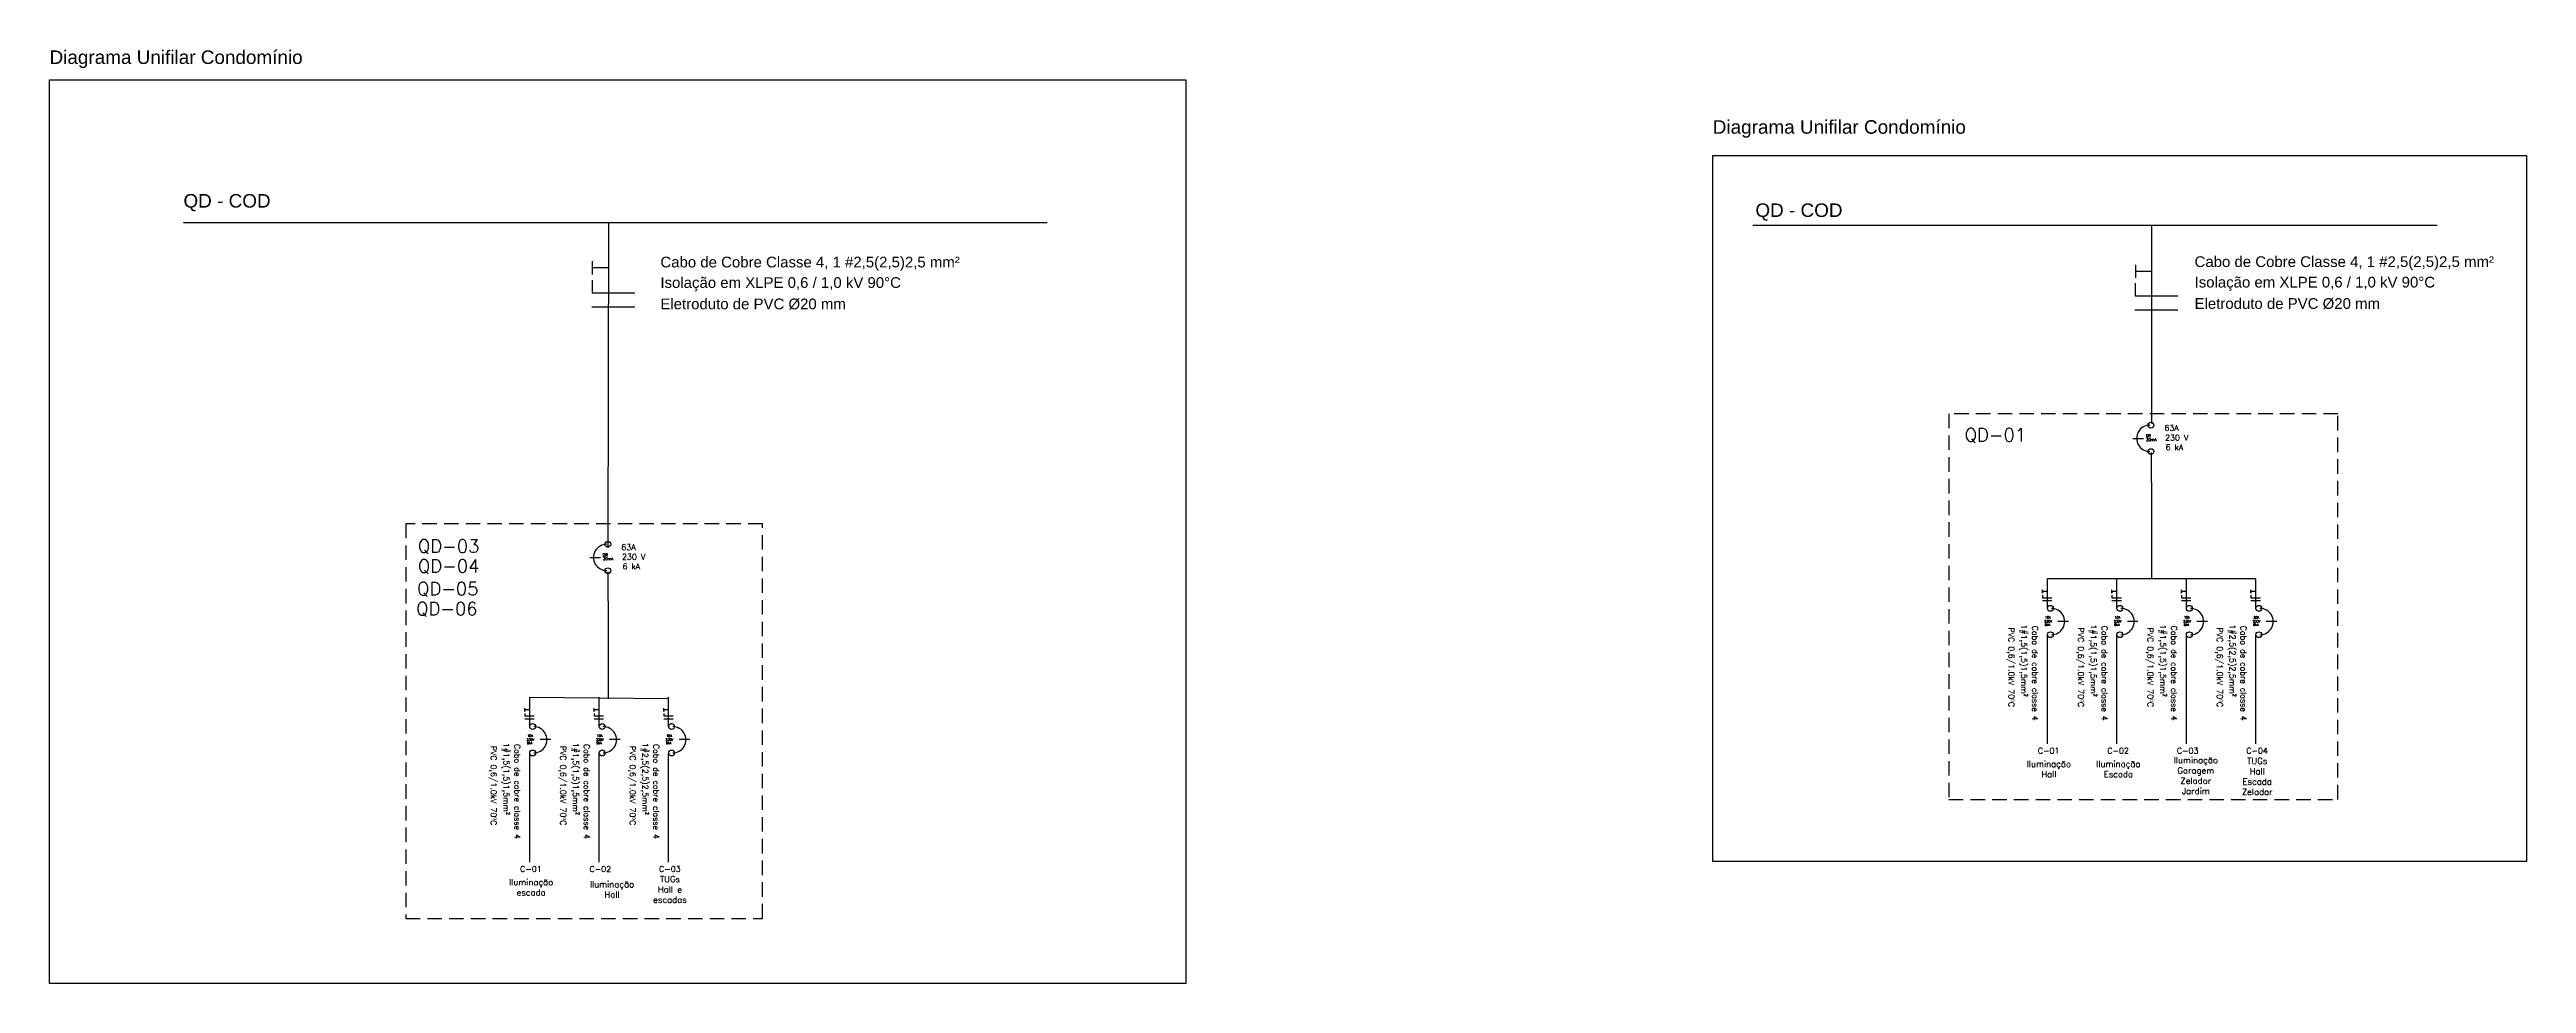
# Model space of a CAD drawing. Header units: millimetres. Extents: x 2991 to 3503, y 2795 to 2987.
# Drawn here: x 3107.65 to 3150.42, y 2846.82 to 2862.96 of the extents above; entities that cross this region are included whole.
import ezdxf

# ---------------------------------------------------------------- set-up
doc = ezdxf.new("R2010")
doc.units = ezdxf.units.MM
doc.linetypes.add('HIDDEN', pattern=[0.375, 0.25, -0.125])
for name, color, linetype in [('ESCO_37_TOMADAS', 3, 'Continuous'), ('ESCO_50_ELET_ILUMINAÇÃO_TOMADAS', 1, 'Continuous'), ('Pranchas', 3, 'Continuous'), ('PTF', 1, 'Continuous')]:
    doc.layers.add(name, color=color, linetype=linetype)
doc.styles.add('romans', font='romans')
doc.styles.get("Standard").update_dxf_attribs({"font": ''})
doc.styles.get('Standard').set_extended_font_data('Arial')

msp = doc.modelspace()

# ---------------------------------------------------------------- linework, layer by layer
at = {"color": 7, "linetype": 'HIDDEN'}
for p, q in [((3147.167, 2856.667), (3140.448, 2856.667)), ((3140.448, 2856.667), (3140.448, 2850.006)), ((3147.167, 2850.006), (3147.167, 2856.667)), ((3119.961, 2854.767), (3113.8, 2854.767)), ((3113.8, 2854.767), (3113.8, 2847.948)), ((3119.961, 2847.948), (3119.961, 2854.767)), ((3140.448, 2850.006), (3147.167, 2850.006)), ((3113.8, 2847.948), (3119.961, 2847.948))]:
    msp.add_line(p, q, dxfattribs=at)
at = {"color": 6}
for p, q in [((3143.625, 2856.243), (3143.809, 2856.243)), ((3143.946, 2855.487), (3143.946, 2855.997)), ((3116.977, 2854.185), (3117.161, 2854.185)), ((3117.298, 2853.429), (3117.298, 2853.939)), ((3145.746, 2853.816), (3142.146, 2853.816)), ((3142.146, 2853.816), (3142.146, 2853.306)), ((3143.346, 2853.816), (3143.346, 2853.306)), ((3144.546, 2853.816), (3144.546, 2853.306)), ((3145.746, 2853.816), (3145.746, 2853.306)), ((3142.515, 2853.081), (3142.331, 2853.081)), ((3143.715, 2853.081), (3143.531, 2853.081)), ((3144.915, 2853.081), (3144.731, 2853.081)), ((3146.115, 2853.081), (3145.931, 2853.081)), ((3142.146, 2852.842), (3142.146, 2850.966)), ((3143.346, 2852.842), (3143.346, 2850.966)), ((3144.546, 2852.842), (3144.546, 2850.966)), ((3145.746, 2852.842), (3145.746, 2850.966)), ((3115.935, 2851.773), (3115.935, 2851.263)), ((3118.335, 2851.743), (3115.935, 2851.766)), ((3117.135, 2851.773), (3117.135, 2851.263)), ((3118.335, 2851.773), (3118.335, 2851.263)), ((3116.305, 2851.038), (3116.121, 2851.038)), ((3117.505, 2851.038), (3117.321, 2851.038)), ((3118.705, 2851.038), (3118.521, 2851.038)), ((3115.935, 2850.799), (3115.935, 2848.923)), ((3117.135, 2850.799), (3117.135, 2848.923)), ((3118.335, 2850.799), (3118.335, 2848.923))]:
    msp.add_line(p, q, dxfattribs=at)
at = {"color": 7}
for centre in [(3143.938, 2856.471), (3143.938, 2856.014), (3117.29, 2854.413), (3117.29, 2853.956), (3142.202, 2853.306), (3143.402, 2853.306), (3144.602, 2853.306), (3145.802, 2853.306), (3142.202, 2852.85), (3143.402, 2852.85), (3144.602, 2852.85), (3145.802, 2852.85), (3115.992, 2851.263), (3117.192, 2851.263), (3118.392, 2851.263), (3115.992, 2850.807), (3117.192, 2850.807), (3118.392, 2850.807)]:
    msp.add_circle(centre, 0.0505, dxfattribs=at)
at = {"color": 4}
for centre, start, end in [((3143.919, 2856.243), 89.8656, 270.134), ((3117.271, 2854.185), 89.8656, 270.134), ((3142.222, 2853.078), 269.8656, 90.134), ((3143.422, 2853.078), 269.8656, 90.134), ((3144.622, 2853.078), 269.8656, 90.134), ((3145.822, 2853.078), 269.8656, 90.134), ((3116.011, 2851.035), 269.8656, 90.134), ((3117.211, 2851.035), 269.8656, 90.134), ((3118.411, 2851.035), 269.8656, 90.134)]:
    msp.add_arc(centre, 0.228, start, end, dxfattribs=at)
at = {"layer": 'ESCO_37_TOMADAS'}
for p, q in [((3109.962, 2859.974), (3124.88, 2859.974)), ((3117.296, 2854.351), (3117.307, 2859.974)), ((3137.062, 2859.925), (3148.88, 2859.925)), ((3143.954, 2856.497), (3143.954, 2859.925)), ((3117.02, 2859.303), (3117.02, 2859.194)), ((3117.02, 2859.194), (3117.3, 2859.193)), ((3143.67, 2859.242), (3143.67, 2859.133)), ((3143.67, 2859.133), (3143.95, 2859.132)), ((3117.019, 2858.974), (3117.019, 2858.756)), ((3117.019, 2858.756), (3117.756, 2858.756)), ((3143.668, 2858.925), (3143.668, 2858.706)), ((3143.668, 2858.706), (3144.404, 2858.706)), ((3117.014, 2858.515), (3117.756, 2858.515)), ((3143.663, 2858.466), (3144.404, 2858.466)), ((3143.946, 2855.487), (3143.946, 2853.816)), ((3142.065, 2853.569), (3142.065, 2853.626)), ((3142.146, 2853.598), (3142.065, 2853.598)), ((3142.065, 2853.598), (3142.065, 2853.569)), ((3142.065, 2853.534), (3142.065, 2853.489)), ((3143.265, 2853.569), (3143.265, 2853.626)), ((3143.346, 2853.598), (3143.265, 2853.598)), ((3143.265, 2853.598), (3143.265, 2853.569)), ((3143.265, 2853.534), (3143.265, 2853.489)), ((3144.465, 2853.569), (3144.465, 2853.626)), ((3144.546, 2853.598), (3144.465, 2853.598)), ((3144.465, 2853.598), (3144.465, 2853.569)), ((3144.465, 2853.534), (3144.465, 2853.489)), ((3145.665, 2853.569), (3145.665, 2853.626)), ((3145.746, 2853.598), (3145.665, 2853.598)), ((3145.665, 2853.598), (3145.665, 2853.569)), ((3145.665, 2853.534), (3145.665, 2853.489)), ((3117.298, 2853.429), (3117.298, 2851.743)), ((3142.065, 2853.489), (3142.228, 2853.489)), ((3142.065, 2853.439), (3142.228, 2853.439)), ((3143.265, 2853.489), (3143.428, 2853.489)), ((3143.265, 2853.439), (3143.428, 2853.439)), ((3144.465, 2853.489), (3144.628, 2853.489)), ((3144.465, 2853.439), (3144.628, 2853.439)), ((3145.665, 2853.489), (3145.828, 2853.489)), ((3145.665, 2853.439), (3145.828, 2853.439)), ((3115.855, 2851.526), (3115.855, 2851.583)), ((3115.935, 2851.555), (3115.855, 2851.555)), ((3115.855, 2851.555), (3115.855, 2851.526)), ((3115.855, 2851.491), (3115.855, 2851.446)), ((3115.855, 2851.446), (3116.018, 2851.446)), ((3115.855, 2851.396), (3116.018, 2851.396)), ((3117.055, 2851.526), (3117.055, 2851.583)), ((3117.135, 2851.555), (3117.055, 2851.555)), ((3117.055, 2851.555), (3117.055, 2851.526)), ((3117.055, 2851.491), (3117.055, 2851.446)), ((3117.055, 2851.446), (3117.218, 2851.446)), ((3117.055, 2851.396), (3117.218, 2851.396)), ((3118.255, 2851.526), (3118.255, 2851.583)), ((3118.335, 2851.555), (3118.255, 2851.555)), ((3118.255, 2851.555), (3118.255, 2851.526)), ((3118.255, 2851.491), (3118.255, 2851.446)), ((3118.255, 2851.446), (3118.418, 2851.446)), ((3118.255, 2851.396), (3118.418, 2851.396))]:
    msp.add_line(p, q, dxfattribs=at)
at = {"layer": 'Pranchas'}
for p, q in [((3117.02, 2859.303), (3117.02, 2859.076)), ((3143.67, 2859.242), (3143.67, 2859.015))]:
    msp.add_line(p, q, dxfattribs=at)
at = {"layer": 'PTF'}
for points in [[(3107.649, 2862.435), (3127.273, 2862.435), (3127.273, 2846.825), (3107.649, 2846.825)], [(3136.372, 2861.127), (3150.424, 2861.127), (3150.424, 2848.932), (3136.372, 2848.932)]]:
    msp.add_lwpolyline(points, close=True, dxfattribs=at)

# ---------------------------------------------------------------- texts
at = {"color": 7, "style": 'romans'}
for s, height, p in [('QD-01', 0.2273, (3140.721, 2856.189)), ('DR', 0.0477, (3143.852, 2856.262)), ('30mA', 0.0477, (3143.854, 2856.196)), ('63A', 0.1, (3144.171, 2856.372)), ('230 V', 0.1, (3144.182, 2856.204)), ('6 kA', 0.1, (3144.192, 2856.039)), ('QD-03', 0.2273, (3114.01, 2854.268)), ('63A', 0.1, (3117.523, 2854.313)), ('QD-04', 0.2273, (3114.01, 2853.923)), ('DR', 0.0477, (3117.204, 2854.204)), ('30mA', 0.0477, (3117.206, 2854.138)), ('230 V', 0.1, (3117.534, 2854.146)), ('6 kA', 0.1, (3117.544, 2853.981)), ('QD-05', 0.2273, (3113.995, 2853.532)), ('QD-06', 0.2273, (3113.979, 2853.186)), ('230V', 0.0391, (3142.098, 2853.062)), ('10A', 0.0391, (3142.111, 2853.129)), ('230V', 0.0391, (3143.298, 2853.062)), ('10A', 0.0391, (3143.311, 2853.129)), ('230V', 0.0391, (3144.498, 2853.062)), ('10A', 0.0391, (3144.511, 2853.129)), ('230V', 0.0391, (3145.698, 2853.062)), ('20A', 0.0391, (3145.711, 2853.129)), ('6kA', 0.0391, (3142.105, 2853.003)), ('6kA', 0.0391, (3143.305, 2853.003)), ('6kA', 0.0391, (3144.505, 2853.003)), ('6kA', 0.0391, (3145.705, 2853.003)), ('230V', 0.0391, (3115.888, 2851.019)), ('6kA', 0.0391, (3115.894, 2850.96)), ('10A', 0.0391, (3115.9, 2851.086)), ('230V', 0.0391, (3117.088, 2851.019)), ('6kA', 0.0391, (3117.094, 2850.96)), ('10A', 0.0391, (3117.1, 2851.086)), ('230V', 0.0391, (3118.288, 2851.019)), ('6kA', 0.0391, (3118.294, 2850.96)), ('10A', 0.0391, (3118.3, 2851.086)), ('C-01', 0.1, (3141.985, 2850.796)), ('C-02', 0.1, (3143.185, 2850.796)), ('C-03', 0.1, (3144.385, 2850.796)), ('C-04', 0.1, (3145.585, 2850.796)), ('C-01', 0.1, (3115.775, 2848.753)), ('C-02', 0.1, (3116.975, 2848.753)), ('C-03', 0.1, (3118.175, 2848.753))]:
    msp.add_text(s, height=height, dxfattribs=at).set_placement(p)
for s, p in [('PVC 0,6/1.0kV 70ºC', (3141.479, 2852.976)), ('1#1,5(1,5)1,5mm²', (3141.698, 2853.027)), ('Cabo de cobre classe 4', (3141.888, 2853.006)), ('PVC 0,6/1.0kV 70ºC', (3142.679, 2852.976)), ('1#1,5(1,5)1,5mm²', (3142.898, 2853.027)), ('Cabo de cobre classe 4', (3143.088, 2853.006)), ('PVC 0,6/1.0kV 70ºC', (3143.879, 2852.976)), ('1#1,5(1,5)1,5mm²', (3144.098, 2853.027)), ('Cabo de cobre classe 4', (3144.288, 2853.006)), ('PVC 0,6/1.0kV 70ºC', (3145.079, 2852.976)), ('1#2,5(2,5)2,5mm²', (3145.298, 2853.027)), ('Cabo de cobre classe 4', (3145.488, 2853.006)), ('1#1,5(1,5)1,5mm²', (3115.488, 2850.984)), ('Cabo de cobre classe 4', (3115.677, 2850.963)), ('1#1,5(1,5)1,5mm²', (3116.688, 2850.984)), ('Cabo de cobre classe 4', (3116.877, 2850.963)), ('1#2,5(2,5)2,5mm²', (3117.888, 2850.984)), ('Cabo de cobre classe 4', (3118.077, 2850.963)), ('PVC 0,6/1.0kV 70ºC', (3115.269, 2850.933)), ('PVC 0,6/1.0kV 70ºC', (3116.469, 2850.933)), ('PVC 0,6/1.0kV 70ºC', (3117.669, 2850.933))]:
    msp.add_text(s, height=0.1, rotation=270, dxfattribs=at).set_placement(p)
at = {"color": 7, "attachment_point": 5, "style": 'romans'}
for s, insert, char_height in [('Iluminação ^JHall', (3142.176, 2850.529), 0.10663), ('Iluminação \\PEscada', (3143.376, 2850.529), 0.10663), ('Iluminação Garagem\\PZelador\\PJardim', (3144.714, 2850.416), 0.10663), ('TUGs\\PHall\\PEscada\\PZelador', (3145.774, 2850.401), 0.1066), ('Iluminação \\Pescada', (3115.966, 2848.486), 0.10663), ('Iluminação Hall', (3117.363, 2848.449), 0.10663), ('TUGs Hall e escadas', (3118.363, 2848.449), 0.10663)]:
    msp.add_mtext_dynamic_manual_height_columns(s, width=0.68945, gutter_width=0.533, heights=[0], dxfattribs=dict(at, insert=insert, char_height=char_height))
at = {"layer": 'ESCO_37_TOMADAS'}
for p in [(3109.962, 2860.23), (3137.108, 2860.068)]:
    msp.add_text('QD - COD', height=0.2336, dxfattribs=at).set_placement(p)
at = {"layer": 'ESCO_50_ELET_ILUMINAÇÃO_TOMADAS'}
for p in [(3107.649, 2862.711), (3136.372, 2861.506)]:
    msp.add_text('Diagrama Unifilar Condomínio ', height=0.23361, dxfattribs=at).set_placement(p)
at = {"layer": 'PTF', "char_height": 0.18497, "attachment_point": 1}
for s, width, insert in [('Cabo de Cobre Classe 4, 1 #2,5(2,5)2,5 mm²', 5.52358, (3118.198, 2859.381)), ('Cabo de Cobre Classe 4, 1 #2,5(2,5)2,5 mm²', 5.52358, (3144.692, 2859.388)), ('\\A1;Eletroduto de PVC %%C20 mm ', 4.8531, (3118.198, 2858.658)), ('\\A1;Isolação em XLPE 0,6 / 1,0 kV 90°C', 4.8531, (3118.198, 2859.027)), ('\\A1;Eletroduto de PVC %%C20 mm ', 4.8531, (3144.692, 2858.665)), ('\\A1;Isolação em XLPE 0,6 / 1,0 kV 90°C', 4.8531, (3144.692, 2859.034))]:
    msp.add_mtext_dynamic_manual_height_columns(s, width=width, gutter_width=0.925, heights=[0], dxfattribs=dict(at, insert=insert))

doc.saveas('drawing.dxf')
